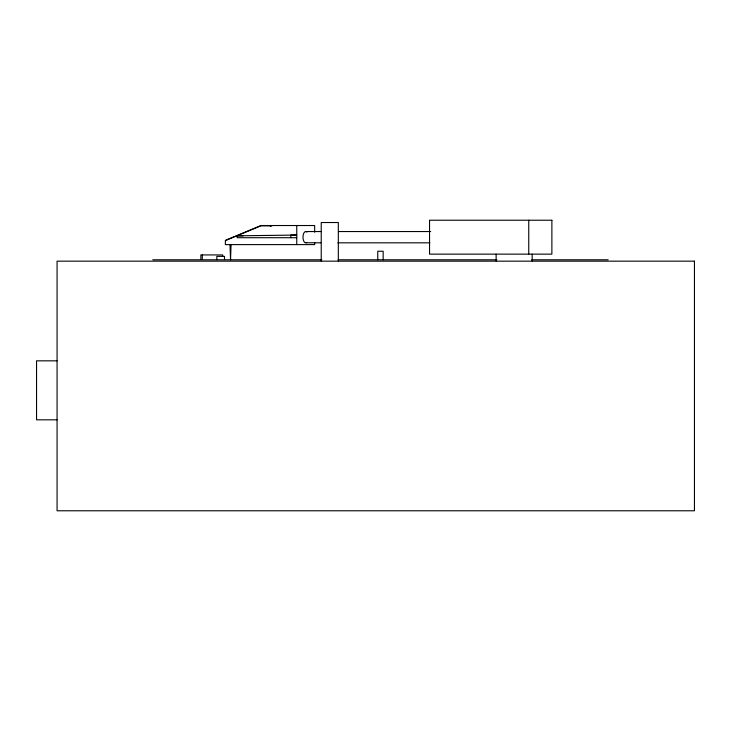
<?xml version="1.0" encoding="UTF-8"?>
<svg xmlns="http://www.w3.org/2000/svg" width="731" height="731" viewBox="0 0 731 731"><rect width="100%" height="100%" fill="white"/><g stroke="black" fill="none" stroke-linecap="round" stroke-linejoin="round"><path stroke-width="1.1" d="M231.069 244.602L230.539 259.788L230.009 244.602M226.583 240.07L260.857 225.824L271.146 225.824M270.36 226.263L272.471 225.523M296.759 237.712L237.146 237.712L237.146 235.821L296.759 235.062L290.81 235.062L290.81 237.712M320.745 242.829L305.238 242.747A5.656 2.741 90 0 1 303.009 236.862A5.656 2.741 90 0 1 305.549 231.544L321.466 231.544M338.535 231.544L430.669 231.544M237.146 235.821L243.085 235.821M337.804 242.829L429.938 242.829M152.779 259.788L321.832 259.788M338.151 259.788L496.797 259.788M531.793 259.788L608.146 259.788M57.064 360.831L36.55 360.831L36.55 419.822L57.064 419.822M305.549 231.544L306.262 231.626A5.656 2.741 -90 0 1 306.938 232.083M532.177 254.141L532.177 260.958M528.751 220.223L528.751 254.141M496.139 254.141L496.139 260.958M383.163 259.788L383.163 251.236L377.763 251.236L377.763 259.788M338.325 260.994L338.325 222.526L321.229 222.526L321.229 260.994M314.659 232.257L314.659 225.523L261.058 225.523L225.367 240.362L225.367 244.602L314.659 244.602L314.659 242.363M296.759 225.523L296.759 244.602M224.499 259.578L224.499 256.371L216.824 256.371L216.824 259.578M222.717 256.371L222.717 254.927L200.861 254.927L200.861 259.368M202.286 254.927L202.286 259.368M306.654 242.528A5.656 2.741 -90 0 1 305.951 242.829M551.878 220.223L429.545 220.223L429.545 254.141L551.878 254.141L551.878 220.223M694.45 261.159L57.064 261.159L57.064 510.777L694.45 510.777L694.45 261.159"/></g></svg>
